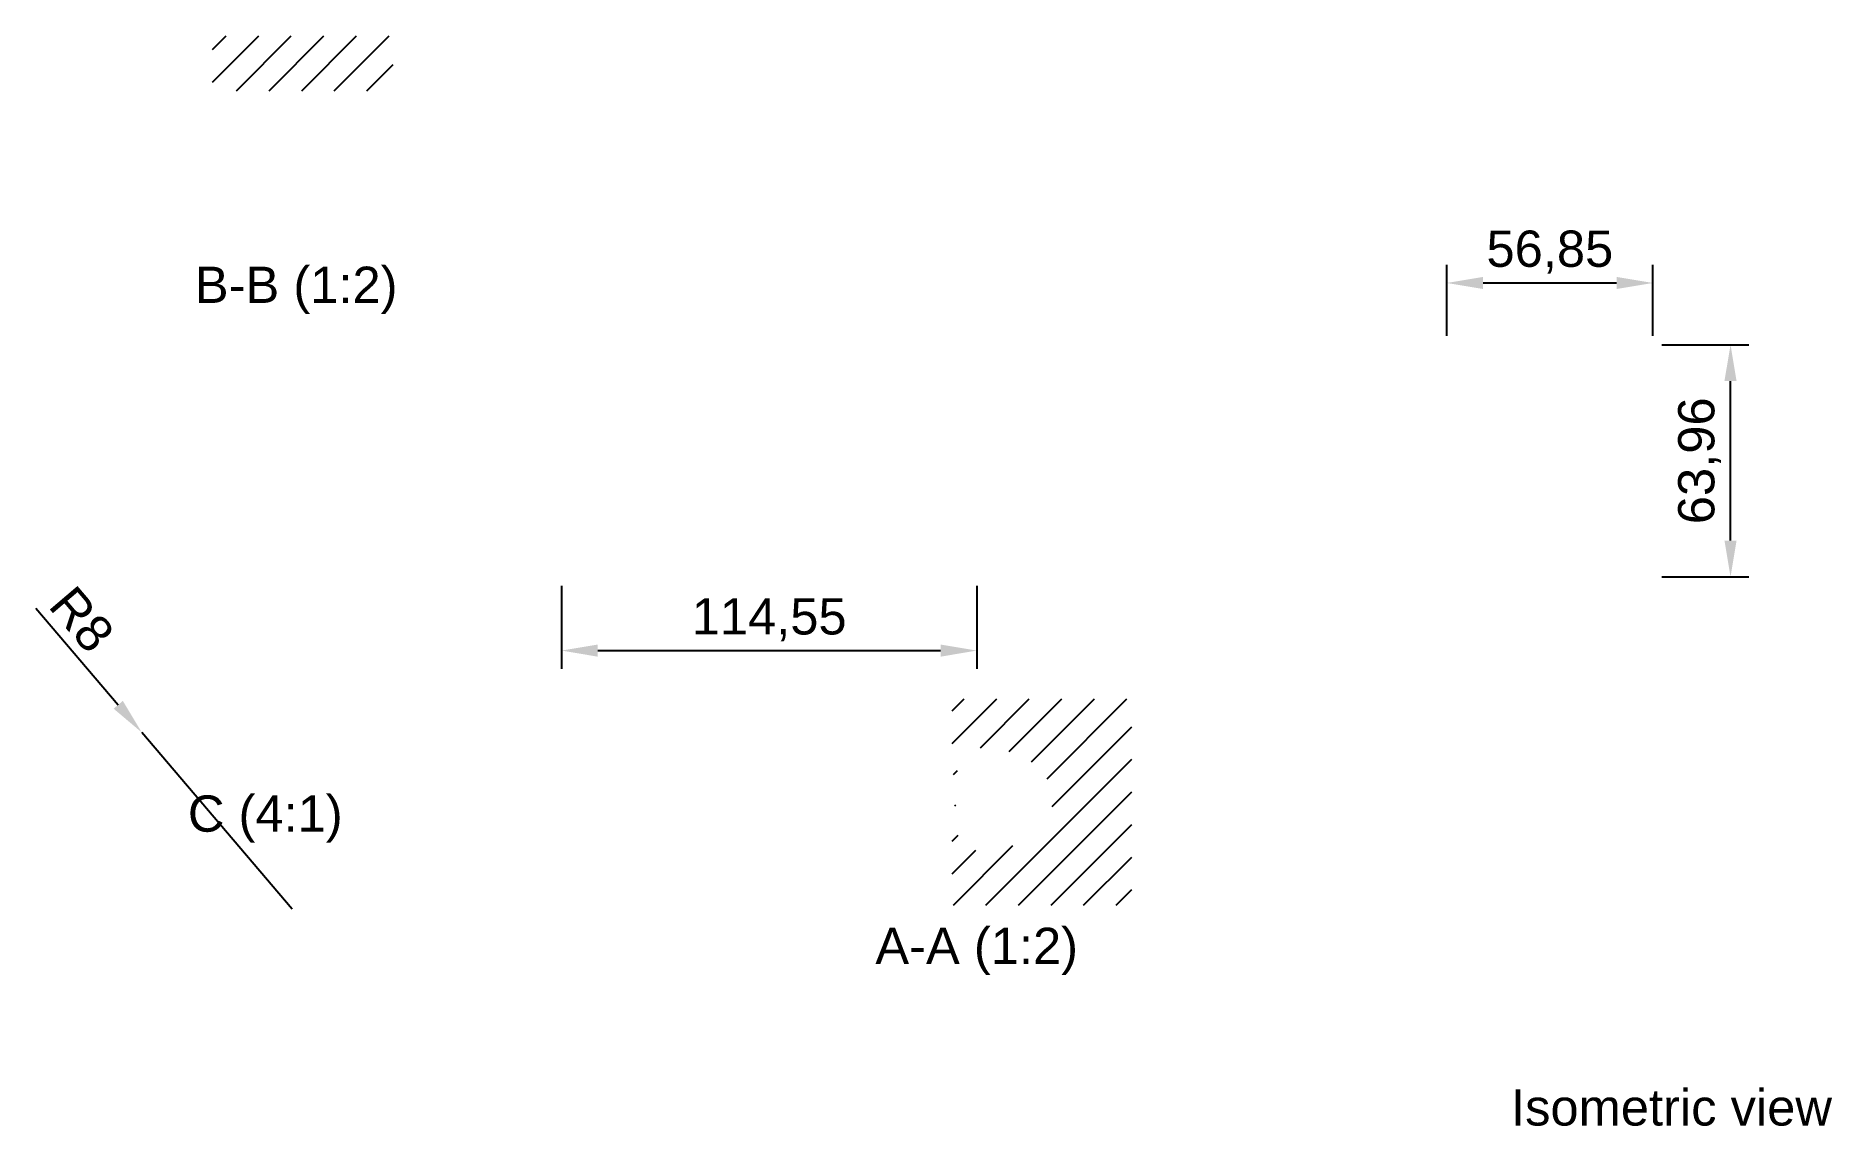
# Paper-space layout 'Layout1' of a CAD drawing. Header units: millimetres. Extents: x 23 to 271, y 11 to 162.
import ezdxf

# ---------------------------------------------------------------- set-up
doc = ezdxf.new("R2010")
doc.units = ezdxf.units.MM
doc.layers.add('MD_Annotation', color=7, linetype='Continuous', lineweight=25)
doc.layers.add('MD_Hatching', color=7, linetype='Continuous', lineweight=25)
doc.styles.get("Standard").update_dxf_attribs({"font": 'arial.ttf'})
doc.dimstyles.new('ISO-25', dxfattribs={"dimscale": 2, "dimtxt": 2.5, "dimasz": 2.5, "dimexe": 1.25, "dimexo": 0.625, "dimtad": 1, "dimtxsty": 'Standard', "dimcen": 2.5, "dimadec": 0, "dimazin": 0, "dimtfac": 1, "dimtmove": 0, "dimatfit": 3, "dimfxl": 1, "dimarcsym": 0})

# ---------------------------------------------------------------- blocks, each defined once
blk = doc.blocks.new('*D19')
at = {"color": 0, "lineweight": -2, "transparency": 16777216}
for p, q in [((23.13, 82.77), (34.47, 69.45)), ((58.46, 41.28), (37.72, 65.64))]:
    blk.add_line(p, q, dxfattribs=at)
at = {"color": 0, "transparency": 16777216}
blk.add_solid([(35.11, 69.99), (33.84, 68.91), (37.72, 65.64)], dxfattribs=at)
at = {"layer": 'Defpoints', "color": 0, "transparency": 16777216}
for p in [(37.72, 65.64), (58.46, 41.28)]:
    blk.add_point(p, dxfattribs=at)
at = {"color": 0, "transparency": 16777216, "insert": (29.45, 81.21), "char_height": 5, "attachment_point": 5, "rotation": 310.4129}
blk.add_mtext('R8', dxfattribs=at)
blk = doc.blocks.new('*D20')
at = {"color": 0, "lineweight": -2, "transparency": 16777216}
for p, q in [((95.58, 85.83), (95.58, 74.42)), ((152.85, 85.83), (152.85, 74.42)), ((100.58, 76.92), (147.85, 76.92))]:
    blk.add_line(p, q, dxfattribs=at)
at = {"color": 0, "transparency": 16777216}
for points in [[(100.58, 77.75), (100.58, 76.08), (95.58, 76.92)], [(147.85, 77.75), (147.85, 76.08), (152.85, 76.92)]]:
    blk.add_solid(points, dxfattribs=at)
at = {"layer": 'Defpoints', "color": 0, "transparency": 16777216}
for p in [(95.58, 87.08), (152.85, 87.08), (152.85, 76.92)]:
    blk.add_point(p, dxfattribs=at)
at = {"color": 0, "transparency": 16777216, "insert": (124.21, 81.17), "char_height": 5, "attachment_point": 5}
blk.add_mtext('114,55', dxfattribs=at)
blk = doc.blocks.new('*D21')
at = {"color": 0, "lineweight": -2, "transparency": 16777216}
for p, q in [((217.63, 120.31), (217.63, 130.07)), ((246.05, 120.31), (246.05, 130.07)), ((222.63, 127.57), (241.05, 127.57))]:
    blk.add_line(p, q, dxfattribs=at)
at = {"color": 0, "transparency": 16777216}
for points in [[(222.63, 128.4), (222.63, 126.74), (217.63, 127.57)], [(241.05, 128.4), (241.05, 126.74), (246.05, 127.57)]]:
    blk.add_solid(points, dxfattribs=at)
at = {"layer": 'Defpoints', "color": 0, "transparency": 16777216}
for p in [(246.05, 127.57), (217.63, 119.06), (246.05, 119.06)]:
    blk.add_point(p, dxfattribs=at)
at = {"color": 0, "transparency": 16777216, "insert": (231.84, 131.83), "char_height": 5, "attachment_point": 5}
blk.add_mtext('56,85', dxfattribs=at)
blk = doc.blocks.new('*D22')
at = {"color": 0, "lineweight": -2, "transparency": 16777216}
for p, q in [((247.3, 119.06), (259.25, 119.06)), ((256.75, 92.08), (256.75, 114.06)), ((247.3, 87.08), (259.25, 87.08))]:
    blk.add_line(p, q, dxfattribs=at)
at = {"color": 0, "transparency": 16777216}
for points in [[(255.91, 114.06), (257.58, 114.06), (256.75, 119.06)], [(255.91, 92.08), (257.58, 92.08), (256.75, 87.08)]]:
    blk.add_solid(points, dxfattribs=at)
at = {"layer": 'Defpoints', "color": 0, "transparency": 16777216}
for p in [(246.05, 119.06), (256.75, 119.06), (246.05, 87.08)]:
    blk.add_point(p, dxfattribs=at)
at = {"color": 0, "transparency": 16777216, "insert": (252.49, 103.07), "char_height": 5, "attachment_point": 5, "rotation": 90}
blk.add_mtext('63,96', dxfattribs=at)

psp = doc.layouts.get("Layout1")

# ---------------------------------------------------------------- hatches: boundary and pattern name
at = {"layer": 'MD_Hatching'}
h = psp.add_hatch(dxfattribs=at)
h.set_pattern_fill('ANSI31', color=256, style=0)
edge = h.paths.add_edge_path(flags=0)
edge.add_line((50.7078, 154.0638), (56.0247, 154.0638))
edge.add_ellipse((56.6603, 146.9955), major_axis=(-10.4989, 0), ratio=0.67448054, start_angle=266.529105, end_angle=273.470895, ccw=False)
edge.add_line((57.2959, 154.0638), (72.3597, 154.0638))
edge.add_line((72.3597, 154.0638), (72.3597, 161.6103))
edge.add_line((72.3597, 161.6103), (47.4849, 161.6103))
edge.add_line((47.4849, 161.6103), (47.4849, 154.0638))
edge.add_line((47.4849, 154.0638), (50.7078, 154.0638))
h = psp.add_hatch(dxfattribs=at)
h.set_pattern_fill('ANSI31', color=256, style=0)
edge = h.paths.add_edge_path(flags=0)
edge.add_ellipse((153.7202, 56.4611), major_axis=(-9.5915, 0), ratio=0.73829263, start_angle=63.366528, end_angle=296.633472, ccw=False)
edge.add_line((149.4205, 50.1312), (149.4205, 41.8464))
edge.add_line((149.4205, 41.8464), (174.1904, 41.8464))
edge.add_line((174.1904, 41.8464), (174.1904, 70.2717))
edge.add_line((174.1904, 70.2717), (149.4205, 70.2717))
edge.add_line((149.4205, 70.2717), (149.4205, 62.7911))

# ---------------------------------------------------------------- texts
at = {"insert": (226.4895, 16.4721), "char_height": 5, "attachment_point": 1}
psp.add_mtext_dynamic_manual_height_columns('Isometric view', width=72.021498, gutter_width=12.5, heights=[0], dxfattribs=at)
at = {"layer": 'MD_Annotation', "char_height": 5, "attachment_point": 8}
for s, insert, width in [('B-B (1:2)', (59.0075, 123.3143), 29.68281), ('C (4:1)', (54.7459, 50.4553), 23.24693), ('A-A (1:2)', (152.8228, 32.2218), 30.21487)]:
    psp.add_mtext(s, dxfattribs=dict(at, insert=insert, width=width))

# ---------------------------------------------------------------- dimensions: what is measured, and where the dimension line sits
for base, p1, angle, picture, middle in [((246.0521, 127.5709), (217.6268, 119.0601), 180, '*D21', (231.8394, 131.8257)), ((256.747, 119.0601), (246.0521, 87.0797), 90, '*D22', (252.4922, 103.0699))]:
    dim = psp.add_linear_dim(base=base, p1=p1, p2=(246.0521, 119.0601), angle=angle, dimstyle='ISO-25', override={"dimlfac": -2})
    dim.commit()
    dim.dimension.update_dxf_attribs({"geometry": picture, "text_midpoint": middle})
dim = psp.add_linear_dim(base=(152.8486, 76.9167), p1=(95.5753, 87.0797), p2=(152.8486, 87.0797), dimstyle='ISO-25', override={"dimlfac": -2})
dim.commit()
dim.dimension.update_dxf_attribs({"geometry": '*D20', "text_midpoint": (124.2119, 81.1715)})
dim = psp.add_radius_dim(center=(58.4616, 41.276), mpoint=(37.7163, 65.6406), dimstyle='ISO-25', override={"dimlfac": -0.25})
dim.commit()
dim.dimension.update_dxf_attribs({"geometry": '*D19', "text_midpoint": (26.5558, 78.7481), "dimtype": 164})

doc.saveas('drawing.dxf')
